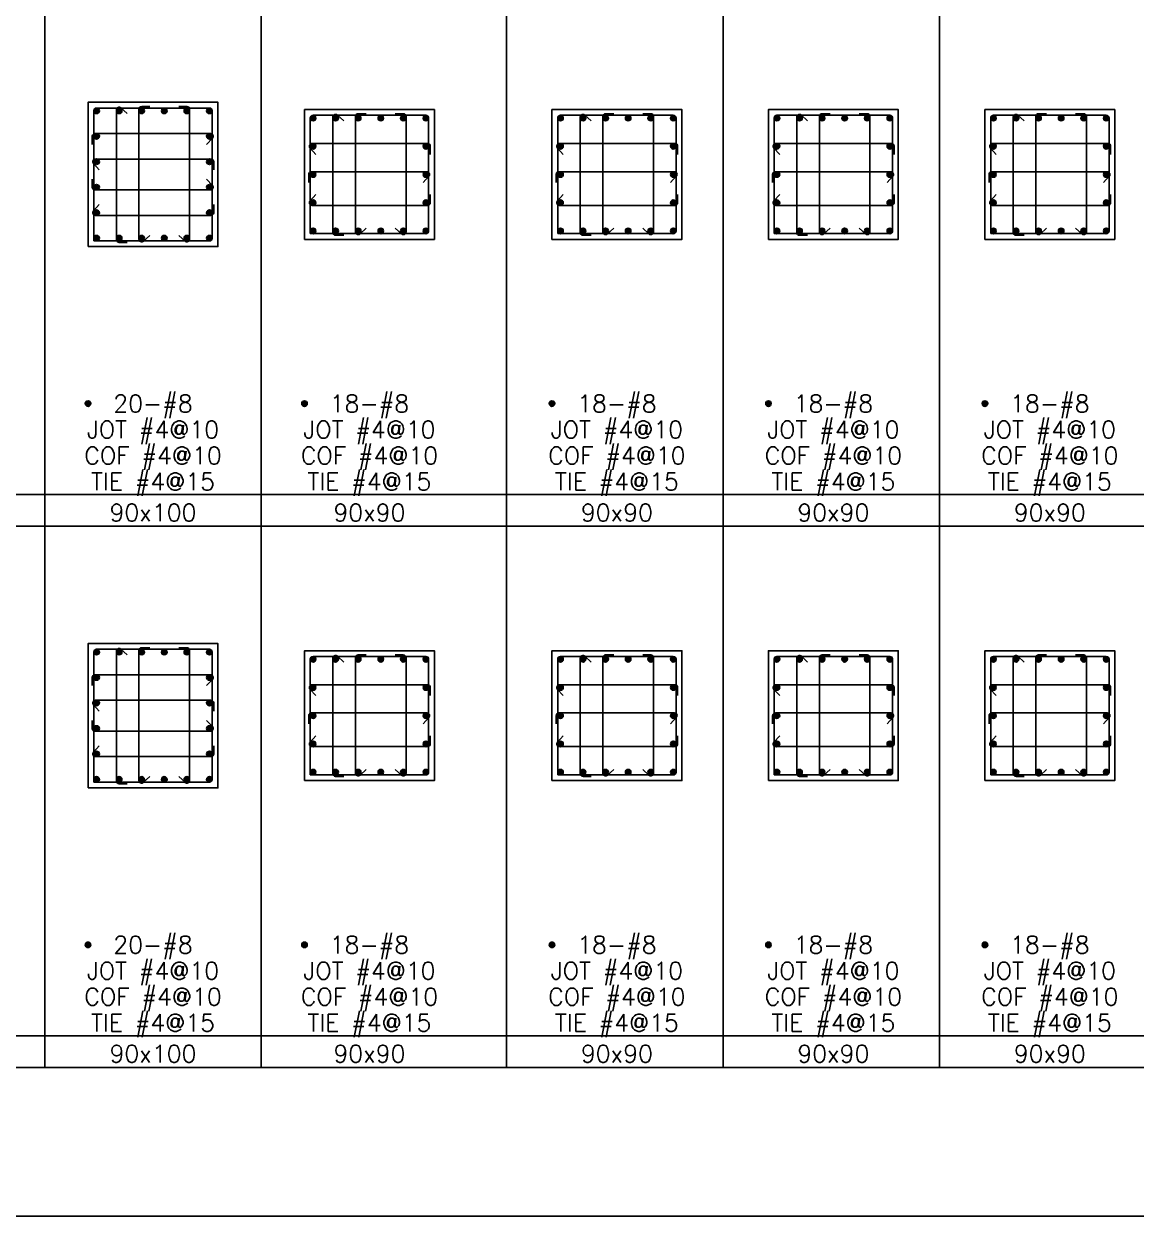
# Model space of a CAD drawing. Header units: millimetres. Extents: x 0 to 31920, y -6088 to 2522.
# Drawn here: x 13619 to 14389, y 0 to 826 of the extents above; entities that cross this region are included whole.
import ezdxf
from ezdxf.enums import TextEntityAlignment as Align

# ---------------------------------------------------------------- set-up
doc = ezdxf.new("R2010")
doc.units = ezdxf.units.MM
doc.header["$MEASUREMENT"] = 0
for name, color, linetype in [('DwFm', 7, 'Continuous'), ('S-RC', 130, 'Continuous'), ('S-REINF', 6, 'Continuous'), ('S-REINFD', 201, 'Continuous'), ('S-STUD', 1, 'Continuous'), ('S-TEXT', 2, 'Continuous')]:
    doc.layers.add(name, color=color, linetype=linetype)
doc.styles.add('CS4', font='romans.shx', dxfattribs={"width": 0.8, "bigfont": 'lsp.shx'})

# ---------------------------------------------------------------- blocks, each defined once
blk = doc.blocks.new('繪圖範圍')
blk.add_lwpolyline([(0, 51.1), (79.8, 51.1), (79.8, 0), (0, 0)], close=True)

msp = doc.modelspace()

# ---------------------------------------------------------------- hatches: boundary and pattern name
at = {"layer": 'S-REINFD'}
h = msp.add_hatch(color=256, dxfattribs=at)
edge = h.paths.add_edge_path()
edge.add_arc((13668.91, 765.85), 1.91, 0, 360)
h = msp.add_hatch(color=256, dxfattribs=at)
edge = h.paths.add_edge_path()
edge.add_arc((13684.54, 765.85), 1.91, 0, 360)
h = msp.add_hatch(color=256, dxfattribs=at)
edge = h.paths.add_edge_path()
edge.add_arc((13700.18, 765.85), 1.91, 0, 360)
h = msp.add_hatch(color=256, dxfattribs=at)
edge = h.paths.add_edge_path()
edge.add_arc((13715.82, 765.85), 1.91, 0, 360)
h = msp.add_hatch(color=256, dxfattribs=at)
edge = h.paths.add_edge_path()
edge.add_arc((13731.46, 765.85), 1.91, 0, 360)
h = msp.add_hatch(color=256, dxfattribs=at)
edge = h.paths.add_edge_path()
edge.add_arc((13747.09, 765.85), 1.91, 0, 360)
h = msp.add_hatch(color=256, dxfattribs=at)
edge = h.paths.add_edge_path()
edge.add_arc((13818.91, 760.85), 1.91, 0, 360)
h = msp.add_hatch(color=256, dxfattribs=at)
edge = h.paths.add_edge_path()
edge.add_arc((13834.54, 760.85), 1.91, 0, 360)
h = msp.add_hatch(color=256, dxfattribs=at)
edge = h.paths.add_edge_path()
edge.add_arc((13850.18, 760.85), 1.91, 0, 360)
h = msp.add_hatch(color=256, dxfattribs=at)
edge = h.paths.add_edge_path()
edge.add_arc((13865.82, 760.85), 1.91, 0, 360)
h = msp.add_hatch(color=256, dxfattribs=at)
edge = h.paths.add_edge_path()
edge.add_arc((13881.46, 760.85), 1.91, 0, 360)
h = msp.add_hatch(color=256, dxfattribs=at)
edge = h.paths.add_edge_path()
edge.add_arc((13897.09, 760.85), 1.91, 0, 360)
h = msp.add_hatch(color=256, dxfattribs=at)
edge = h.paths.add_edge_path()
edge.add_arc((13990.34, 760.85), 1.91, 0, 360)
h = msp.add_hatch(color=256, dxfattribs=at)
edge = h.paths.add_edge_path()
edge.add_arc((14005.98, 760.85), 1.91, 0, 360)
h = msp.add_hatch(color=256, dxfattribs=at)
edge = h.paths.add_edge_path()
edge.add_arc((14021.62, 760.85), 1.91, 0, 360)
h = msp.add_hatch(color=256, dxfattribs=at)
edge = h.paths.add_edge_path()
edge.add_arc((14037.26, 760.85), 1.91, 0, 360)
h = msp.add_hatch(color=256, dxfattribs=at)
edge = h.paths.add_edge_path()
edge.add_arc((14052.9, 760.85), 1.91, 0, 360)
h = msp.add_hatch(color=256, dxfattribs=at)
edge = h.paths.add_edge_path()
edge.add_arc((14068.53, 760.85), 1.91, 0, 360)
h = msp.add_hatch(color=256, dxfattribs=at)
edge = h.paths.add_edge_path()
edge.add_arc((14140.34, 760.85), 1.91, 0, 360)
h = msp.add_hatch(color=256, dxfattribs=at)
edge = h.paths.add_edge_path()
edge.add_arc((14155.98, 760.85), 1.91, 0, 360)
h = msp.add_hatch(color=256, dxfattribs=at)
edge = h.paths.add_edge_path()
edge.add_arc((14171.62, 760.85), 1.91, 0, 360)
h = msp.add_hatch(color=256, dxfattribs=at)
edge = h.paths.add_edge_path()
edge.add_arc((14187.26, 760.85), 1.91, 0, 360)
h = msp.add_hatch(color=256, dxfattribs=at)
edge = h.paths.add_edge_path()
edge.add_arc((14202.9, 760.85), 1.91, 0, 360)
h = msp.add_hatch(color=256, dxfattribs=at)
edge = h.paths.add_edge_path()
edge.add_arc((14218.53, 760.85), 1.91, 0, 360)
h = msp.add_hatch(color=256, dxfattribs=at)
edge = h.paths.add_edge_path()
edge.add_arc((14290.34, 760.85), 1.91, 0, 360)
h = msp.add_hatch(color=256, dxfattribs=at)
edge = h.paths.add_edge_path()
edge.add_arc((14305.98, 760.85), 1.91, 0, 360)
h = msp.add_hatch(color=256, dxfattribs=at)
edge = h.paths.add_edge_path()
edge.add_arc((14321.62, 760.85), 1.91, 0, 360)
h = msp.add_hatch(color=256, dxfattribs=at)
edge = h.paths.add_edge_path()
edge.add_arc((14337.26, 760.85), 1.91, 0, 360)
h = msp.add_hatch(color=256, dxfattribs=at)
edge = h.paths.add_edge_path()
edge.add_arc((14352.9, 760.85), 1.91, 0, 360)
h = msp.add_hatch(color=256, dxfattribs=at)
edge = h.paths.add_edge_path()
edge.add_arc((14368.53, 760.85), 1.91, 0, 360)
h = msp.add_hatch(color=256, dxfattribs=at)
edge = h.paths.add_edge_path()
edge.add_arc((13668.91, 748.21), 1.91, 0, 360)
h = msp.add_hatch(color=256, dxfattribs=at)
edge = h.paths.add_edge_path()
edge.add_arc((13747.09, 748.21), 1.91, 0, 360)
h = msp.add_hatch(color=256, dxfattribs=at)
edge = h.paths.add_edge_path()
edge.add_arc((13818.91, 741.3), 1.91, 0, 360)
h = msp.add_hatch(color=256, dxfattribs=at)
edge = h.paths.add_edge_path()
edge.add_arc((13897.09, 741.3), 1.91, 0, 360)
h = msp.add_hatch(color=256, dxfattribs=at)
edge = h.paths.add_edge_path()
edge.add_arc((13990.34, 741.3), 1.91, 0, 360)
h = msp.add_hatch(color=256, dxfattribs=at)
edge = h.paths.add_edge_path()
edge.add_arc((14068.53, 741.3), 1.91, 0, 360)
h = msp.add_hatch(color=256, dxfattribs=at)
edge = h.paths.add_edge_path()
edge.add_arc((14140.34, 741.3), 1.91, 0, 360)
h = msp.add_hatch(color=256, dxfattribs=at)
edge = h.paths.add_edge_path()
edge.add_arc((14218.53, 741.3), 1.91, 0, 360)
h = msp.add_hatch(color=256, dxfattribs=at)
edge = h.paths.add_edge_path()
edge.add_arc((14290.34, 741.3), 1.91, 0, 360)
h = msp.add_hatch(color=256, dxfattribs=at)
edge = h.paths.add_edge_path()
edge.add_arc((14368.53, 741.3), 1.91, 0, 360)
h = msp.add_hatch(color=256, dxfattribs=at)
edge = h.paths.add_edge_path()
edge.add_arc((13668.91, 730.57), 1.91, 0, 360)
h = msp.add_hatch(color=256, dxfattribs=at)
edge = h.paths.add_edge_path()
edge.add_arc((13747.09, 730.57), 1.91, 0, 360)
h = msp.add_hatch(color=256, dxfattribs=at)
edge = h.paths.add_edge_path()
edge.add_arc((13818.91, 721.75), 1.91, 0, 360)
h = msp.add_hatch(color=256, dxfattribs=at)
edge = h.paths.add_edge_path()
edge.add_arc((13897.09, 721.75), 1.91, 0, 360)
h = msp.add_hatch(color=256, dxfattribs=at)
edge = h.paths.add_edge_path()
edge.add_arc((13990.34, 721.75), 1.91, 0, 360)
h = msp.add_hatch(color=256, dxfattribs=at)
edge = h.paths.add_edge_path()
edge.add_arc((14068.53, 721.75), 1.91, 0, 360)
h = msp.add_hatch(color=256, dxfattribs=at)
edge = h.paths.add_edge_path()
edge.add_arc((14140.34, 721.75), 1.91, 0, 360)
h = msp.add_hatch(color=256, dxfattribs=at)
edge = h.paths.add_edge_path()
edge.add_arc((14218.53, 721.75), 1.91, 0, 360)
h = msp.add_hatch(color=256, dxfattribs=at)
edge = h.paths.add_edge_path()
edge.add_arc((14290.34, 721.75), 1.91, 0, 360)
h = msp.add_hatch(color=256, dxfattribs=at)
edge = h.paths.add_edge_path()
edge.add_arc((14368.53, 721.75), 1.91, 0, 360)
h = msp.add_hatch(color=256, dxfattribs=at)
edge = h.paths.add_edge_path()
edge.add_arc((13668.91, 712.93), 1.91, 0, 360)
h = msp.add_hatch(color=256, dxfattribs=at)
edge = h.paths.add_edge_path()
edge.add_arc((13747.09, 712.93), 1.91, 0, 360)
h = msp.add_hatch(color=256, dxfattribs=at)
edge = h.paths.add_edge_path()
edge.add_arc((13818.91, 702.2), 1.91, 0, 360)
h = msp.add_hatch(color=256, dxfattribs=at)
edge = h.paths.add_edge_path()
edge.add_arc((13897.09, 702.2), 1.91, 0, 360)
h = msp.add_hatch(color=256, dxfattribs=at)
edge = h.paths.add_edge_path()
edge.add_arc((13990.34, 702.2), 1.91, 0, 360)
h = msp.add_hatch(color=256, dxfattribs=at)
edge = h.paths.add_edge_path()
edge.add_arc((14068.53, 702.2), 1.91, 0, 360)
h = msp.add_hatch(color=256, dxfattribs=at)
edge = h.paths.add_edge_path()
edge.add_arc((14140.34, 702.2), 1.91, 0, 360)
h = msp.add_hatch(color=256, dxfattribs=at)
edge = h.paths.add_edge_path()
edge.add_arc((14218.53, 702.2), 1.91, 0, 360)
h = msp.add_hatch(color=256, dxfattribs=at)
edge = h.paths.add_edge_path()
edge.add_arc((14290.34, 702.2), 1.91, 0, 360)
h = msp.add_hatch(color=256, dxfattribs=at)
edge = h.paths.add_edge_path()
edge.add_arc((14368.53, 702.2), 1.91, 0, 360)
h = msp.add_hatch(color=256, dxfattribs=at)
edge = h.paths.add_edge_path()
edge.add_arc((13668.91, 695.29), 1.91, 0, 360)
h = msp.add_hatch(color=256, dxfattribs=at)
edge = h.paths.add_edge_path()
edge.add_arc((13747.09, 695.29), 1.91, 0, 360)
h = msp.add_hatch(color=256, dxfattribs=at)
edge = h.paths.add_edge_path()
edge.add_arc((13668.91, 677.65), 1.91, 0, 360)
h = msp.add_hatch(color=256, dxfattribs=at)
edge = h.paths.add_edge_path()
edge.add_arc((13684.54, 677.65), 1.91, 0, 360)
h = msp.add_hatch(color=256, dxfattribs=at)
edge = h.paths.add_edge_path()
edge.add_arc((13700.18, 677.65), 1.91, 0, 360)
h = msp.add_hatch(color=256, dxfattribs=at)
edge = h.paths.add_edge_path()
edge.add_arc((13715.82, 677.65), 1.91, 0, 360)
h = msp.add_hatch(color=256, dxfattribs=at)
edge = h.paths.add_edge_path()
edge.add_arc((13731.46, 677.65), 1.91, 0, 360)
h = msp.add_hatch(color=256, dxfattribs=at)
edge = h.paths.add_edge_path()
edge.add_arc((13747.09, 677.65), 1.91, 0, 360)
h = msp.add_hatch(color=256, dxfattribs=at)
edge = h.paths.add_edge_path()
edge.add_arc((13818.91, 682.65), 1.91, 0, 360)
h = msp.add_hatch(color=256, dxfattribs=at)
edge = h.paths.add_edge_path()
edge.add_arc((13834.54, 682.65), 1.91, 0, 360)
h = msp.add_hatch(color=256, dxfattribs=at)
edge = h.paths.add_edge_path()
edge.add_arc((13850.18, 682.65), 1.91, 0, 360)
h = msp.add_hatch(color=256, dxfattribs=at)
edge = h.paths.add_edge_path()
edge.add_arc((13865.82, 682.65), 1.91, 0, 360)
h = msp.add_hatch(color=256, dxfattribs=at)
edge = h.paths.add_edge_path()
edge.add_arc((13881.46, 682.65), 1.91, 0, 360)
h = msp.add_hatch(color=256, dxfattribs=at)
edge = h.paths.add_edge_path()
edge.add_arc((13897.09, 682.65), 1.91, 0, 360)
h = msp.add_hatch(color=256, dxfattribs=at)
edge = h.paths.add_edge_path()
edge.add_arc((13990.34, 682.65), 1.91, 0, 360)
h = msp.add_hatch(color=256, dxfattribs=at)
edge = h.paths.add_edge_path()
edge.add_arc((14005.98, 682.65), 1.91, 0, 360)
h = msp.add_hatch(color=256, dxfattribs=at)
edge = h.paths.add_edge_path()
edge.add_arc((14021.62, 682.65), 1.91, 0, 360)
h = msp.add_hatch(color=256, dxfattribs=at)
edge = h.paths.add_edge_path()
edge.add_arc((14037.26, 682.65), 1.91, 0, 360)
h = msp.add_hatch(color=256, dxfattribs=at)
edge = h.paths.add_edge_path()
edge.add_arc((14052.9, 682.65), 1.91, 0, 360)
h = msp.add_hatch(color=256, dxfattribs=at)
edge = h.paths.add_edge_path()
edge.add_arc((14068.53, 682.65), 1.91, 0, 360)
h = msp.add_hatch(color=256, dxfattribs=at)
edge = h.paths.add_edge_path()
edge.add_arc((14140.34, 682.65), 1.91, 0, 360)
h = msp.add_hatch(color=256, dxfattribs=at)
edge = h.paths.add_edge_path()
edge.add_arc((14155.98, 682.65), 1.91, 0, 360)
h = msp.add_hatch(color=256, dxfattribs=at)
edge = h.paths.add_edge_path()
edge.add_arc((14171.62, 682.65), 1.91, 0, 360)
h = msp.add_hatch(color=256, dxfattribs=at)
edge = h.paths.add_edge_path()
edge.add_arc((14187.26, 682.65), 1.91, 0, 360)
h = msp.add_hatch(color=256, dxfattribs=at)
edge = h.paths.add_edge_path()
edge.add_arc((14202.9, 682.65), 1.91, 0, 360)
h = msp.add_hatch(color=256, dxfattribs=at)
edge = h.paths.add_edge_path()
edge.add_arc((14218.53, 682.65), 1.91, 0, 360)
h = msp.add_hatch(color=256, dxfattribs=at)
edge = h.paths.add_edge_path()
edge.add_arc((14290.34, 682.65), 1.91, 0, 360)
h = msp.add_hatch(color=256, dxfattribs=at)
edge = h.paths.add_edge_path()
edge.add_arc((14305.98, 682.65), 1.91, 0, 360)
h = msp.add_hatch(color=256, dxfattribs=at)
edge = h.paths.add_edge_path()
edge.add_arc((14321.62, 682.65), 1.91, 0, 360)
h = msp.add_hatch(color=256, dxfattribs=at)
edge = h.paths.add_edge_path()
edge.add_arc((14337.26, 682.65), 1.91, 0, 360)
h = msp.add_hatch(color=256, dxfattribs=at)
edge = h.paths.add_edge_path()
edge.add_arc((14352.9, 682.65), 1.91, 0, 360)
h = msp.add_hatch(color=256, dxfattribs=at)
edge = h.paths.add_edge_path()
edge.add_arc((14368.53, 682.65), 1.91, 0, 360)
h = msp.add_hatch(color=256, dxfattribs=at)
edge = h.paths.add_edge_path()
edge.add_arc((13663, 563), 1.91, 0, 360)
h = msp.add_hatch(color=256, dxfattribs=at)
edge = h.paths.add_edge_path()
edge.add_arc((13813, 563), 1.91, 0, 360)
h = msp.add_hatch(color=256, dxfattribs=at)
edge = h.paths.add_edge_path()
edge.add_arc((13984.44, 563), 1.91, 0, 360)
h = msp.add_hatch(color=256, dxfattribs=at)
edge = h.paths.add_edge_path()
edge.add_arc((14134.44, 563), 1.91, 0, 360)
h = msp.add_hatch(color=256, dxfattribs=at)
edge = h.paths.add_edge_path()
edge.add_arc((14284.44, 563), 1.91, 0, 360)
h = msp.add_hatch(color=256, dxfattribs=at)
edge = h.paths.add_edge_path()
edge.add_arc((13668.91, 390.85), 1.91, 0, 360)
h = msp.add_hatch(color=256, dxfattribs=at)
edge = h.paths.add_edge_path()
edge.add_arc((13684.54, 390.85), 1.91, 0, 360)
h = msp.add_hatch(color=256, dxfattribs=at)
edge = h.paths.add_edge_path()
edge.add_arc((13700.18, 390.85), 1.91, 0, 360)
h = msp.add_hatch(color=256, dxfattribs=at)
edge = h.paths.add_edge_path()
edge.add_arc((13715.82, 390.85), 1.91, 0, 360)
h = msp.add_hatch(color=256, dxfattribs=at)
edge = h.paths.add_edge_path()
edge.add_arc((13731.46, 390.85), 1.91, 0, 360)
h = msp.add_hatch(color=256, dxfattribs=at)
edge = h.paths.add_edge_path()
edge.add_arc((13747.09, 390.85), 1.91, 0, 360)
h = msp.add_hatch(color=256, dxfattribs=at)
edge = h.paths.add_edge_path()
edge.add_arc((13818.91, 385.85), 1.91, 0, 360)
h = msp.add_hatch(color=256, dxfattribs=at)
edge = h.paths.add_edge_path()
edge.add_arc((13834.54, 385.85), 1.91, 0, 360)
h = msp.add_hatch(color=256, dxfattribs=at)
edge = h.paths.add_edge_path()
edge.add_arc((13850.18, 385.85), 1.91, 0, 360)
h = msp.add_hatch(color=256, dxfattribs=at)
edge = h.paths.add_edge_path()
edge.add_arc((13865.82, 385.85), 1.91, 0, 360)
h = msp.add_hatch(color=256, dxfattribs=at)
edge = h.paths.add_edge_path()
edge.add_arc((13881.46, 385.85), 1.91, 0, 360)
h = msp.add_hatch(color=256, dxfattribs=at)
edge = h.paths.add_edge_path()
edge.add_arc((13897.09, 385.85), 1.91, 0, 360)
h = msp.add_hatch(color=256, dxfattribs=at)
edge = h.paths.add_edge_path()
edge.add_arc((13990.34, 385.85), 1.91, 0, 360)
h = msp.add_hatch(color=256, dxfattribs=at)
edge = h.paths.add_edge_path()
edge.add_arc((14005.98, 385.85), 1.91, 0, 360)
h = msp.add_hatch(color=256, dxfattribs=at)
edge = h.paths.add_edge_path()
edge.add_arc((14021.62, 385.85), 1.91, 0, 360)
h = msp.add_hatch(color=256, dxfattribs=at)
edge = h.paths.add_edge_path()
edge.add_arc((14037.26, 385.85), 1.91, 0, 360)
h = msp.add_hatch(color=256, dxfattribs=at)
edge = h.paths.add_edge_path()
edge.add_arc((14052.9, 385.85), 1.91, 0, 360)
h = msp.add_hatch(color=256, dxfattribs=at)
edge = h.paths.add_edge_path()
edge.add_arc((14068.53, 385.85), 1.91, 0, 360)
h = msp.add_hatch(color=256, dxfattribs=at)
edge = h.paths.add_edge_path()
edge.add_arc((14140.34, 385.85), 1.91, 0, 360)
h = msp.add_hatch(color=256, dxfattribs=at)
edge = h.paths.add_edge_path()
edge.add_arc((14155.98, 385.85), 1.91, 0, 360)
h = msp.add_hatch(color=256, dxfattribs=at)
edge = h.paths.add_edge_path()
edge.add_arc((14171.62, 385.85), 1.91, 0, 360)
h = msp.add_hatch(color=256, dxfattribs=at)
edge = h.paths.add_edge_path()
edge.add_arc((14187.26, 385.85), 1.91, 0, 360)
h = msp.add_hatch(color=256, dxfattribs=at)
edge = h.paths.add_edge_path()
edge.add_arc((14202.9, 385.85), 1.91, 0, 360)
h = msp.add_hatch(color=256, dxfattribs=at)
edge = h.paths.add_edge_path()
edge.add_arc((14218.53, 385.85), 1.91, 0, 360)
h = msp.add_hatch(color=256, dxfattribs=at)
edge = h.paths.add_edge_path()
edge.add_arc((14290.34, 385.85), 1.91, 0, 360)
h = msp.add_hatch(color=256, dxfattribs=at)
edge = h.paths.add_edge_path()
edge.add_arc((14305.98, 385.85), 1.91, 0, 360)
h = msp.add_hatch(color=256, dxfattribs=at)
edge = h.paths.add_edge_path()
edge.add_arc((14321.62, 385.85), 1.91, 0, 360)
h = msp.add_hatch(color=256, dxfattribs=at)
edge = h.paths.add_edge_path()
edge.add_arc((14337.26, 385.85), 1.91, 0, 360)
h = msp.add_hatch(color=256, dxfattribs=at)
edge = h.paths.add_edge_path()
edge.add_arc((14352.9, 385.85), 1.91, 0, 360)
h = msp.add_hatch(color=256, dxfattribs=at)
edge = h.paths.add_edge_path()
edge.add_arc((14368.53, 385.85), 1.91, 0, 360)
h = msp.add_hatch(color=256, dxfattribs=at)
edge = h.paths.add_edge_path()
edge.add_arc((13668.91, 373.21), 1.91, 0, 360)
h = msp.add_hatch(color=256, dxfattribs=at)
edge = h.paths.add_edge_path()
edge.add_arc((13747.09, 373.21), 1.91, 0, 360)
h = msp.add_hatch(color=256, dxfattribs=at)
edge = h.paths.add_edge_path()
edge.add_arc((13818.91, 366.3), 1.91, 0, 360)
h = msp.add_hatch(color=256, dxfattribs=at)
edge = h.paths.add_edge_path()
edge.add_arc((13897.09, 366.3), 1.91, 0, 360)
h = msp.add_hatch(color=256, dxfattribs=at)
edge = h.paths.add_edge_path()
edge.add_arc((13990.34, 366.3), 1.91, 0, 360)
h = msp.add_hatch(color=256, dxfattribs=at)
edge = h.paths.add_edge_path()
edge.add_arc((14068.53, 366.3), 1.91, 0, 360)
h = msp.add_hatch(color=256, dxfattribs=at)
edge = h.paths.add_edge_path()
edge.add_arc((14140.34, 366.3), 1.91, 0, 360)
h = msp.add_hatch(color=256, dxfattribs=at)
edge = h.paths.add_edge_path()
edge.add_arc((14218.53, 366.3), 1.91, 0, 360)
h = msp.add_hatch(color=256, dxfattribs=at)
edge = h.paths.add_edge_path()
edge.add_arc((14290.34, 366.3), 1.91, 0, 360)
h = msp.add_hatch(color=256, dxfattribs=at)
edge = h.paths.add_edge_path()
edge.add_arc((14368.53, 366.3), 1.91, 0, 360)
h = msp.add_hatch(color=256, dxfattribs=at)
edge = h.paths.add_edge_path()
edge.add_arc((13668.91, 355.57), 1.91, 0, 360)
h = msp.add_hatch(color=256, dxfattribs=at)
edge = h.paths.add_edge_path()
edge.add_arc((13747.09, 355.57), 1.91, 0, 360)
h = msp.add_hatch(color=256, dxfattribs=at)
edge = h.paths.add_edge_path()
edge.add_arc((13818.91, 346.75), 1.91, 0, 360)
h = msp.add_hatch(color=256, dxfattribs=at)
edge = h.paths.add_edge_path()
edge.add_arc((13897.09, 346.75), 1.91, 0, 360)
h = msp.add_hatch(color=256, dxfattribs=at)
edge = h.paths.add_edge_path()
edge.add_arc((13990.34, 346.75), 1.91, 0, 360)
h = msp.add_hatch(color=256, dxfattribs=at)
edge = h.paths.add_edge_path()
edge.add_arc((14068.53, 346.75), 1.91, 0, 360)
h = msp.add_hatch(color=256, dxfattribs=at)
edge = h.paths.add_edge_path()
edge.add_arc((14140.34, 346.75), 1.91, 0, 360)
h = msp.add_hatch(color=256, dxfattribs=at)
edge = h.paths.add_edge_path()
edge.add_arc((14218.53, 346.75), 1.91, 0, 360)
h = msp.add_hatch(color=256, dxfattribs=at)
edge = h.paths.add_edge_path()
edge.add_arc((14290.34, 346.75), 1.91, 0, 360)
h = msp.add_hatch(color=256, dxfattribs=at)
edge = h.paths.add_edge_path()
edge.add_arc((14368.53, 346.75), 1.91, 0, 360)
h = msp.add_hatch(color=256, dxfattribs=at)
edge = h.paths.add_edge_path()
edge.add_arc((13668.91, 337.93), 1.91, 0, 360)
h = msp.add_hatch(color=256, dxfattribs=at)
edge = h.paths.add_edge_path()
edge.add_arc((13747.09, 337.93), 1.91, 0, 360)
h = msp.add_hatch(color=256, dxfattribs=at)
edge = h.paths.add_edge_path()
edge.add_arc((13668.91, 320.29), 1.91, 0, 360)
h = msp.add_hatch(color=256, dxfattribs=at)
edge = h.paths.add_edge_path()
edge.add_arc((13747.09, 320.29), 1.91, 0, 360)
h = msp.add_hatch(color=256, dxfattribs=at)
edge = h.paths.add_edge_path()
edge.add_arc((13818.91, 327.2), 1.91, 0, 360)
h = msp.add_hatch(color=256, dxfattribs=at)
edge = h.paths.add_edge_path()
edge.add_arc((13897.09, 327.2), 1.91, 0, 360)
h = msp.add_hatch(color=256, dxfattribs=at)
edge = h.paths.add_edge_path()
edge.add_arc((13990.34, 327.2), 1.91, 0, 360)
h = msp.add_hatch(color=256, dxfattribs=at)
edge = h.paths.add_edge_path()
edge.add_arc((14068.53, 327.2), 1.91, 0, 360)
h = msp.add_hatch(color=256, dxfattribs=at)
edge = h.paths.add_edge_path()
edge.add_arc((14140.34, 327.2), 1.91, 0, 360)
h = msp.add_hatch(color=256, dxfattribs=at)
edge = h.paths.add_edge_path()
edge.add_arc((14218.53, 327.2), 1.91, 0, 360)
h = msp.add_hatch(color=256, dxfattribs=at)
edge = h.paths.add_edge_path()
edge.add_arc((14290.34, 327.2), 1.91, 0, 360)
h = msp.add_hatch(color=256, dxfattribs=at)
edge = h.paths.add_edge_path()
edge.add_arc((14368.53, 327.2), 1.91, 0, 360)
h = msp.add_hatch(color=256, dxfattribs=at)
edge = h.paths.add_edge_path()
edge.add_arc((13818.91, 307.65), 1.91, 0, 360)
h = msp.add_hatch(color=256, dxfattribs=at)
edge = h.paths.add_edge_path()
edge.add_arc((13834.54, 307.65), 1.91, 0, 360)
h = msp.add_hatch(color=256, dxfattribs=at)
edge = h.paths.add_edge_path()
edge.add_arc((13850.18, 307.65), 1.91, 0, 360)
h = msp.add_hatch(color=256, dxfattribs=at)
edge = h.paths.add_edge_path()
edge.add_arc((13865.82, 307.65), 1.91, 0, 360)
h = msp.add_hatch(color=256, dxfattribs=at)
edge = h.paths.add_edge_path()
edge.add_arc((13881.46, 307.65), 1.91, 0, 360)
h = msp.add_hatch(color=256, dxfattribs=at)
edge = h.paths.add_edge_path()
edge.add_arc((13897.09, 307.65), 1.91, 0, 360)
h = msp.add_hatch(color=256, dxfattribs=at)
edge = h.paths.add_edge_path()
edge.add_arc((13990.34, 307.65), 1.91, 0, 360)
h = msp.add_hatch(color=256, dxfattribs=at)
edge = h.paths.add_edge_path()
edge.add_arc((14005.98, 307.65), 1.91, 0, 360)
h = msp.add_hatch(color=256, dxfattribs=at)
edge = h.paths.add_edge_path()
edge.add_arc((14021.62, 307.65), 1.91, 0, 360)
h = msp.add_hatch(color=256, dxfattribs=at)
edge = h.paths.add_edge_path()
edge.add_arc((14037.26, 307.65), 1.91, 0, 360)
h = msp.add_hatch(color=256, dxfattribs=at)
edge = h.paths.add_edge_path()
edge.add_arc((14052.9, 307.65), 1.91, 0, 360)
h = msp.add_hatch(color=256, dxfattribs=at)
edge = h.paths.add_edge_path()
edge.add_arc((14068.53, 307.65), 1.91, 0, 360)
h = msp.add_hatch(color=256, dxfattribs=at)
edge = h.paths.add_edge_path()
edge.add_arc((14140.34, 307.65), 1.91, 0, 360)
h = msp.add_hatch(color=256, dxfattribs=at)
edge = h.paths.add_edge_path()
edge.add_arc((14155.98, 307.65), 1.91, 0, 360)
h = msp.add_hatch(color=256, dxfattribs=at)
edge = h.paths.add_edge_path()
edge.add_arc((14171.62, 307.65), 1.91, 0, 360)
h = msp.add_hatch(color=256, dxfattribs=at)
edge = h.paths.add_edge_path()
edge.add_arc((14187.26, 307.65), 1.91, 0, 360)
h = msp.add_hatch(color=256, dxfattribs=at)
edge = h.paths.add_edge_path()
edge.add_arc((14202.9, 307.65), 1.91, 0, 360)
h = msp.add_hatch(color=256, dxfattribs=at)
edge = h.paths.add_edge_path()
edge.add_arc((14218.53, 307.65), 1.91, 0, 360)
h = msp.add_hatch(color=256, dxfattribs=at)
edge = h.paths.add_edge_path()
edge.add_arc((14290.34, 307.65), 1.91, 0, 360)
h = msp.add_hatch(color=256, dxfattribs=at)
edge = h.paths.add_edge_path()
edge.add_arc((14305.98, 307.65), 1.91, 0, 360)
h = msp.add_hatch(color=256, dxfattribs=at)
edge = h.paths.add_edge_path()
edge.add_arc((14321.62, 307.65), 1.91, 0, 360)
h = msp.add_hatch(color=256, dxfattribs=at)
edge = h.paths.add_edge_path()
edge.add_arc((14337.26, 307.65), 1.91, 0, 360)
h = msp.add_hatch(color=256, dxfattribs=at)
edge = h.paths.add_edge_path()
edge.add_arc((14352.9, 307.65), 1.91, 0, 360)
h = msp.add_hatch(color=256, dxfattribs=at)
edge = h.paths.add_edge_path()
edge.add_arc((14368.53, 307.65), 1.91, 0, 360)
h = msp.add_hatch(color=256, dxfattribs=at)
edge = h.paths.add_edge_path()
edge.add_arc((13668.91, 302.65), 1.91, 0, 360)
h = msp.add_hatch(color=256, dxfattribs=at)
edge = h.paths.add_edge_path()
edge.add_arc((13684.54, 302.65), 1.91, 0, 360)
h = msp.add_hatch(color=256, dxfattribs=at)
edge = h.paths.add_edge_path()
edge.add_arc((13700.18, 302.65), 1.91, 0, 360)
h = msp.add_hatch(color=256, dxfattribs=at)
edge = h.paths.add_edge_path()
edge.add_arc((13715.82, 302.65), 1.91, 0, 360)
h = msp.add_hatch(color=256, dxfattribs=at)
edge = h.paths.add_edge_path()
edge.add_arc((13731.46, 302.65), 1.91, 0, 360)
h = msp.add_hatch(color=256, dxfattribs=at)
edge = h.paths.add_edge_path()
edge.add_arc((13747.09, 302.65), 1.91, 0, 360)
h = msp.add_hatch(color=256, dxfattribs=at)
edge = h.paths.add_edge_path()
edge.add_arc((13663, 188), 1.91, 0, 360)
h = msp.add_hatch(color=256, dxfattribs=at)
edge = h.paths.add_edge_path()
edge.add_arc((13813, 188), 1.91, 0, 360)
h = msp.add_hatch(color=256, dxfattribs=at)
edge = h.paths.add_edge_path()
edge.add_arc((13984.44, 188), 1.91, 0, 360)
h = msp.add_hatch(color=256, dxfattribs=at)
edge = h.paths.add_edge_path()
edge.add_arc((14134.44, 188), 1.91, 0, 360)
h = msp.add_hatch(color=256, dxfattribs=at)
edge = h.paths.add_edge_path()
edge.add_arc((14284.44, 188), 1.91, 0, 360)

# ---------------------------------------------------------------- linework, layer by layer
at = {"layer": 'S-RC'}
for points in [[(13663, 671.75), (13753, 671.75), (13753, 771.75), (13663, 771.75), (13663, 671.75)], [(13813, 676.75), (13903, 676.75), (13903, 766.75), (13813, 766.75), (13813, 676.75)], [(13984.44, 676.75), (14074.44, 676.75), (14074.44, 766.75), (13984.44, 766.75), (13984.44, 676.75)], [(14134.44, 676.75), (14224.44, 676.75), (14224.44, 766.75), (14134.44, 766.75), (14134.44, 676.75)], [(14284.44, 676.75), (14374.44, 676.75), (14374.44, 766.75), (14284.44, 766.75), (14284.44, 676.75)], [(13663, 296.75), (13753, 296.75), (13753, 396.75), (13663, 396.75), (13663, 296.75)], [(13813, 301.75), (13903, 301.75), (13903, 391.75), (13813, 391.75), (13813, 301.75)], [(13984.44, 301.75), (14074.44, 301.75), (14074.44, 391.75), (13984.44, 391.75), (13984.44, 301.75)], [(14134.44, 301.75), (14224.44, 301.75), (14224.44, 391.75), (14134.44, 391.75), (14134.44, 301.75)], [(14284.44, 301.75), (14374.44, 301.75), (14374.44, 391.75), (14284.44, 391.75), (14284.44, 301.75)]]:
    msp.add_lwpolyline(points, dxfattribs=at)
at = {"layer": 'S-REINF', "color": 2}
for points in [[(13690.14, 674.65), (13684.54, 674.65, -0.414214), (13682.64, 676.56), (13682.64, 766.51, -0.653352), (13685.82, 767.91), (13690.14, 763.94)], [(13705.78, 679.56), (13701.46, 675.59, -0.653352), (13698.28, 676.99), (13698.28, 766.94, -0.414214), (13700.18, 768.85), (13705.78, 768.85)], [(13725.86, 679.56), (13730.18, 675.59, 0.653352), (13733.36, 676.99), (13733.36, 766.94, 0.414214), (13731.46, 768.85), (13725.86, 768.85)], [(13667, 675.75), (13747.1, 675.75, 0.414214), (13749, 677.65), (13749, 765.85, 0.414214), (13747.1, 767.75), (13668.9, 767.75, 0.414214), (13667, 765.85), (13667, 675.75)], [(13817, 680.75), (13897.1, 680.75, 0.414214), (13899, 682.65), (13899, 760.85, 0.414214), (13897.1, 762.75), (13818.9, 762.75, 0.414214), (13817, 760.85), (13817, 680.75)], [(13840.14, 679.65), (13834.54, 679.65, -0.414214), (13832.64, 681.56), (13832.64, 761.51, -0.653352), (13835.82, 762.91), (13840.14, 758.94)], [(13855.78, 684.56), (13851.46, 680.59, -0.653352), (13848.28, 681.99), (13848.28, 761.94, -0.414214), (13850.18, 763.85), (13855.78, 763.85)], [(13875.86, 684.56), (13880.18, 680.59, 0.653352), (13883.36, 681.99), (13883.36, 761.94, 0.414214), (13881.46, 763.85), (13875.86, 763.85)], [(13988.44, 680.75), (14068.54, 680.75, 0.414214), (14070.44, 682.65), (14070.44, 760.85, 0.414214), (14068.54, 762.75), (13990.34, 762.75, 0.414214), (13988.44, 760.85), (13988.44, 680.75)], [(14011.58, 679.65), (14005.98, 679.65, -0.414214), (14004.08, 681.56), (14004.08, 761.51, -0.653352), (14007.26, 762.91), (14011.58, 758.94)], [(14027.22, 684.56), (14022.9, 680.59, -0.653352), (14019.72, 681.99), (14019.72, 761.94, -0.414214), (14021.62, 763.85), (14027.22, 763.85)], [(14047.3, 684.56), (14051.61, 680.59, 0.653352), (14054.8, 681.99), (14054.8, 761.94, 0.414214), (14052.9, 763.85), (14047.3, 763.85)], [(14138.44, 680.75), (14218.54, 680.75, 0.414214), (14220.44, 682.65), (14220.44, 760.85, 0.414214), (14218.54, 762.75), (14140.34, 762.75, 0.414214), (14138.44, 760.85), (14138.44, 680.75)], [(14161.58, 679.65), (14155.98, 679.65, -0.414214), (14154.08, 681.56), (14154.08, 761.51, -0.653352), (14157.26, 762.91), (14161.58, 758.94)], [(14177.22, 684.56), (14172.9, 680.59, -0.653352), (14169.72, 681.99), (14169.72, 761.94, -0.414214), (14171.62, 763.85), (14177.22, 763.85)], [(14197.3, 684.56), (14201.61, 680.59, 0.653352), (14204.8, 681.99), (14204.8, 761.94, 0.414214), (14202.9, 763.85), (14197.3, 763.85)], [(14288.44, 680.75), (14368.54, 680.75, 0.414214), (14370.44, 682.65), (14370.44, 760.85, 0.414214), (14368.54, 762.75), (14290.34, 762.75, 0.414214), (14288.44, 760.85), (14288.44, 680.75)], [(14311.58, 679.65), (14305.98, 679.65, -0.414214), (14304.08, 681.56), (14304.08, 761.51, -0.653352), (14307.26, 762.91), (14311.58, 758.94)], [(14327.22, 684.56), (14322.9, 680.59, -0.653352), (14319.72, 681.99), (14319.72, 761.94, -0.414214), (14321.62, 763.85), (14327.22, 763.85)], [(14347.3, 684.56), (14351.61, 680.59, 0.653352), (14354.8, 681.99), (14354.8, 761.94, 0.414214), (14352.9, 763.85), (14347.3, 763.85)], [(13665.91, 742.61), (13665.91, 748.21, -0.414214), (13667.81, 750.11), (13747.76, 750.11, -0.653352), (13749.16, 746.93), (13745.19, 742.61)], [(13820.81, 735.7), (13816.84, 740.02, -0.653352), (13818.24, 743.2), (13898.19, 743.2, -0.414214), (13900.09, 741.3), (13900.09, 735.7)], [(13992.25, 735.7), (13988.28, 740.02, -0.653352), (13989.68, 743.2), (14069.63, 743.2, -0.414214), (14071.53, 741.3), (14071.53, 735.7)], [(14142.25, 735.7), (14138.28, 740.02, -0.653352), (14139.68, 743.2), (14219.63, 743.2, -0.414214), (14221.53, 741.3), (14221.53, 735.7)], [(14292.25, 735.7), (14288.28, 740.02, -0.653352), (14289.68, 743.2), (14369.63, 743.2, -0.414214), (14371.53, 741.3), (14371.53, 735.7)], [(13670.81, 724.97), (13666.84, 729.29, -0.653352), (13668.24, 732.47), (13748.19, 732.47, -0.414214), (13750.09, 730.57), (13750.09, 724.97)], [(13815.91, 716.15), (13815.91, 721.75, -0.414214), (13817.81, 723.65), (13897.76, 723.65, -0.653352), (13899.16, 720.47), (13895.19, 716.15)], [(13987.34, 716.15), (13987.34, 721.75, -0.414214), (13989.24, 723.65), (14069.2, 723.65, -0.653352), (14070.6, 720.47), (14066.63, 716.15)], [(14137.34, 716.15), (14137.34, 721.75, -0.414214), (14139.24, 723.65), (14219.2, 723.65, -0.653352), (14220.6, 720.47), (14216.63, 716.15)], [(14287.34, 716.15), (14287.34, 721.75, -0.414214), (14289.24, 723.65), (14369.2, 723.65, -0.653352), (14370.6, 720.47), (14366.63, 716.15)], [(13665.91, 718.53), (13665.91, 712.93, 0.414214), (13667.81, 711.03), (13747.76, 711.03, 0.653352), (13749.16, 714.21), (13745.19, 718.53)], [(13820.81, 707.8), (13816.84, 703.48, 0.653352), (13818.24, 700.3), (13898.19, 700.3, 0.414214), (13900.09, 702.2), (13900.09, 707.8)], [(13992.25, 707.8), (13988.28, 703.48, 0.653352), (13989.68, 700.3), (14069.63, 700.3, 0.414214), (14071.53, 702.2), (14071.53, 707.8)], [(14142.25, 707.8), (14138.28, 703.48, 0.653352), (14139.68, 700.3), (14219.63, 700.3, 0.414214), (14221.53, 702.2), (14221.53, 707.8)], [(14292.25, 707.8), (14288.28, 703.48, 0.653352), (14289.68, 700.3), (14369.63, 700.3, 0.414214), (14371.53, 702.2), (14371.53, 707.8)], [(13670.81, 700.89), (13666.84, 696.57, 0.653352), (13668.24, 693.39), (13748.19, 693.39, 0.414214), (13750.09, 695.29), (13750.09, 700.89)], [(13667, 300.75), (13747.1, 300.75, 0.414214), (13749, 302.65), (13749, 390.85, 0.414214), (13747.1, 392.75), (13668.9, 392.75, 0.414214), (13667, 390.85), (13667, 300.75)], [(13690.14, 299.65), (13684.54, 299.65, -0.414214), (13682.64, 301.56), (13682.64, 391.51, -0.653352), (13685.82, 392.91), (13690.14, 388.94)], [(13705.78, 304.56), (13701.46, 300.59, -0.653352), (13698.28, 301.99), (13698.28, 391.94, -0.414214), (13700.18, 393.85), (13705.78, 393.85)], [(13725.86, 304.56), (13730.18, 300.59, 0.653352), (13733.36, 301.99), (13733.36, 391.94, 0.414214), (13731.46, 393.85), (13725.86, 393.85)], [(13840.14, 304.65), (13834.54, 304.65, -0.414214), (13832.64, 306.56), (13832.64, 386.51, -0.653352), (13835.82, 387.91), (13840.14, 383.94)], [(13855.78, 309.56), (13851.46, 305.59, -0.653352), (13848.28, 306.99), (13848.28, 386.94, -0.414214), (13850.18, 388.85), (13855.78, 388.85)], [(13875.86, 309.56), (13880.18, 305.59, 0.653352), (13883.36, 306.99), (13883.36, 386.94, 0.414214), (13881.46, 388.85), (13875.86, 388.85)], [(14011.58, 304.65), (14005.98, 304.65, -0.414214), (14004.08, 306.56), (14004.08, 386.51, -0.653352), (14007.26, 387.91), (14011.58, 383.94)], [(14027.22, 309.56), (14022.9, 305.59, -0.653352), (14019.72, 306.99), (14019.72, 386.94, -0.414214), (14021.62, 388.85), (14027.22, 388.85)], [(14047.3, 309.56), (14051.61, 305.59, 0.653352), (14054.8, 306.99), (14054.8, 386.94, 0.414214), (14052.9, 388.85), (14047.3, 388.85)], [(14161.58, 304.65), (14155.98, 304.65, -0.414214), (14154.08, 306.56), (14154.08, 386.51, -0.653352), (14157.26, 387.91), (14161.58, 383.94)], [(14177.22, 309.56), (14172.9, 305.59, -0.653352), (14169.72, 306.99), (14169.72, 386.94, -0.414214), (14171.62, 388.85), (14177.22, 388.85)], [(14197.3, 309.56), (14201.61, 305.59, 0.653352), (14204.8, 306.99), (14204.8, 386.94, 0.414214), (14202.9, 388.85), (14197.3, 388.85)], [(14311.58, 304.65), (14305.98, 304.65, -0.414214), (14304.08, 306.56), (14304.08, 386.51, -0.653352), (14307.26, 387.91), (14311.58, 383.94)], [(14327.22, 309.56), (14322.9, 305.59, -0.653352), (14319.72, 306.99), (14319.72, 386.94, -0.414214), (14321.62, 388.85), (14327.22, 388.85)], [(14347.3, 309.56), (14351.61, 305.59, 0.653352), (14354.8, 306.99), (14354.8, 386.94, 0.414214), (14352.9, 388.85), (14347.3, 388.85)], [(13817, 305.75), (13897.1, 305.75, 0.414214), (13899, 307.65), (13899, 385.85, 0.414214), (13897.1, 387.75), (13818.9, 387.75, 0.414214), (13817, 385.85), (13817, 305.75)], [(13988.44, 305.75), (14068.54, 305.75, 0.414214), (14070.44, 307.65), (14070.44, 385.85, 0.414214), (14068.54, 387.75), (13990.34, 387.75, 0.414214), (13988.44, 385.85), (13988.44, 305.75)], [(14138.44, 305.75), (14218.54, 305.75, 0.414214), (14220.44, 307.65), (14220.44, 385.85, 0.414214), (14218.54, 387.75), (14140.34, 387.75, 0.414214), (14138.44, 385.85), (14138.44, 305.75)], [(14288.44, 305.75), (14368.54, 305.75, 0.414214), (14370.44, 307.65), (14370.44, 385.85, 0.414214), (14368.54, 387.75), (14290.34, 387.75, 0.414214), (14288.44, 385.85), (14288.44, 305.75)], [(13665.91, 367.61), (13665.91, 373.21, -0.414214), (13667.81, 375.11), (13747.76, 375.11, -0.653352), (13749.16, 371.93), (13745.19, 367.61)], [(13820.81, 360.7), (13816.84, 365.02, -0.653352), (13818.24, 368.2), (13898.19, 368.2, -0.414214), (13900.09, 366.3), (13900.09, 360.7)], [(13992.25, 360.7), (13988.28, 365.02, -0.653352), (13989.68, 368.2), (14069.63, 368.2, -0.414214), (14071.53, 366.3), (14071.53, 360.7)], [(14142.25, 360.7), (14138.28, 365.02, -0.653352), (14139.68, 368.2), (14219.63, 368.2, -0.414214), (14221.53, 366.3), (14221.53, 360.7)], [(14292.25, 360.7), (14288.28, 365.02, -0.653352), (14289.68, 368.2), (14369.63, 368.2, -0.414214), (14371.53, 366.3), (14371.53, 360.7)], [(13670.81, 349.97), (13666.84, 354.29, -0.653352), (13668.24, 357.47), (13748.19, 357.47, -0.414214), (13750.09, 355.57), (13750.09, 349.97)], [(13815.91, 341.15), (13815.91, 346.75, -0.414214), (13817.81, 348.65), (13897.76, 348.65, -0.653352), (13899.16, 345.47), (13895.19, 341.15)], [(13987.34, 341.15), (13987.34, 346.75, -0.414214), (13989.24, 348.65), (14069.2, 348.65, -0.653352), (14070.6, 345.47), (14066.63, 341.15)], [(14137.34, 341.15), (14137.34, 346.75, -0.414214), (14139.24, 348.65), (14219.2, 348.65, -0.653352), (14220.6, 345.47), (14216.63, 341.15)], [(14287.34, 341.15), (14287.34, 346.75, -0.414214), (14289.24, 348.65), (14369.2, 348.65, -0.653352), (14370.6, 345.47), (14366.63, 341.15)], [(13665.91, 343.53), (13665.91, 337.93, 0.414214), (13667.81, 336.03), (13747.76, 336.03, 0.653352), (13749.16, 339.21), (13745.19, 343.53)], [(13820.81, 332.8), (13816.84, 328.48, 0.653352), (13818.24, 325.3), (13898.19, 325.3, 0.414214), (13900.09, 327.2), (13900.09, 332.8)], [(13992.25, 332.8), (13988.28, 328.48, 0.653352), (13989.68, 325.3), (14069.63, 325.3, 0.414214), (14071.53, 327.2), (14071.53, 332.8)], [(14142.25, 332.8), (14138.28, 328.48, 0.653352), (14139.68, 325.3), (14219.63, 325.3, 0.414214), (14221.53, 327.2), (14221.53, 332.8)], [(14292.25, 332.8), (14288.28, 328.48, 0.653352), (14289.68, 325.3), (14369.63, 325.3, 0.414214), (14371.53, 327.2), (14371.53, 332.8)], [(13670.81, 325.89), (13666.84, 321.57, 0.653352), (13668.24, 318.39), (13748.19, 318.39, 0.414214), (13750.09, 320.29), (13750.09, 325.89)]]:
    msp.add_lwpolyline(points, format="xyb", dxfattribs=at)
at = {"layer": 'S-REINFD'}
for centre in [(13668.91, 765.85), (13684.54, 765.85), (13700.18, 765.85), (13715.82, 765.85), (13731.46, 765.85), (13747.09, 765.85), (13818.91, 760.85), (13834.54, 760.85), (13850.18, 760.85), (13865.82, 760.85), (13881.46, 760.85), (13897.09, 760.85), (13990.34, 760.85), (14005.98, 760.85), (14021.62, 760.85), (14037.26, 760.85), (14052.9, 760.85), (14068.53, 760.85), (14140.34, 760.85), (14155.98, 760.85), (14171.62, 760.85), (14187.26, 760.85), (14202.9, 760.85), (14218.53, 760.85), (14290.34, 760.85), (14305.98, 760.85), (14321.62, 760.85), (14337.26, 760.85), (14352.9, 760.85), (14368.53, 760.85), (13668.91, 748.21), (13747.09, 748.21), (13818.91, 741.3), (13897.09, 741.3), (13990.34, 741.3), (14068.53, 741.3), (14140.34, 741.3), (14218.53, 741.3), (14290.34, 741.3), (14368.53, 741.3), (13668.91, 730.57), (13747.09, 730.57), (13818.91, 721.75), (13897.09, 721.75), (13990.34, 721.75), (14068.53, 721.75), (14140.34, 721.75), (14218.53, 721.75), (14290.34, 721.75), (14368.53, 721.75), (13668.91, 712.93), (13747.09, 712.93), (13818.91, 702.2), (13897.09, 702.2), (13990.34, 702.2), (14068.53, 702.2), (14140.34, 702.2), (14218.53, 702.2), (14290.34, 702.2), (14368.53, 702.2), (13668.91, 695.29), (13747.09, 695.29), (13668.91, 677.65), (13684.54, 677.65), (13700.18, 677.65), (13715.82, 677.65), (13731.46, 677.65), (13747.09, 677.65), (13818.91, 682.65), (13834.54, 682.65), (13850.18, 682.65), (13865.82, 682.65), (13881.46, 682.65), (13897.09, 682.65), (13990.34, 682.65), (14005.98, 682.65), (14021.62, 682.65), (14037.26, 682.65), (14052.9, 682.65), (14068.53, 682.65), (14140.34, 682.65), (14155.98, 682.65), (14171.62, 682.65), (14187.26, 682.65), (14202.9, 682.65), (14218.53, 682.65), (14290.34, 682.65), (14305.98, 682.65), (14321.62, 682.65), (14337.26, 682.65), (14352.9, 682.65), (14368.53, 682.65), (13663, 563), (13813, 563), (13984.44, 563), (14134.44, 563), (14284.44, 563), (13668.91, 390.85), (13684.54, 390.85), (13700.18, 390.85), (13715.82, 390.85), (13731.46, 390.85), (13747.09, 390.85), (13818.91, 385.85), (13834.54, 385.85), (13850.18, 385.85), (13865.82, 385.85), (13881.46, 385.85), (13897.09, 385.85), (13990.34, 385.85), (14005.98, 385.85), (14021.62, 385.85), (14037.26, 385.85), (14052.9, 385.85), (14068.53, 385.85), (14140.34, 385.85), (14155.98, 385.85), (14171.62, 385.85), (14187.26, 385.85), (14202.9, 385.85), (14218.53, 385.85), (14290.34, 385.85), (14305.98, 385.85), (14321.62, 385.85), (14337.26, 385.85), (14352.9, 385.85), (14368.53, 385.85), (13668.91, 373.21), (13747.09, 373.21), (13818.91, 366.3), (13897.09, 366.3), (13990.34, 366.3), (14068.53, 366.3), (14140.34, 366.3), (14218.53, 366.3), (14290.34, 366.3), (14368.53, 366.3), (13668.91, 355.57), (13747.09, 355.57), (13818.91, 346.75), (13897.09, 346.75), (13990.34, 346.75), (14068.53, 346.75), (14140.34, 346.75), (14218.53, 346.75), (14290.34, 346.75), (14368.53, 346.75), (13668.91, 337.93), (13747.09, 337.93), (13668.91, 320.29), (13747.09, 320.29), (13818.91, 327.2), (13897.09, 327.2), (13990.34, 327.2), (14068.53, 327.2), (14140.34, 327.2), (14218.53, 327.2), (14290.34, 327.2), (14368.53, 327.2), (13818.91, 307.65), (13834.54, 307.65), (13850.18, 307.65), (13865.82, 307.65), (13881.46, 307.65), (13897.09, 307.65), (13990.34, 307.65), (14005.98, 307.65), (14021.62, 307.65), (14037.26, 307.65), (14052.9, 307.65), (14068.53, 307.65), (14140.34, 307.65), (14155.98, 307.65), (14171.62, 307.65), (14187.26, 307.65), (14202.9, 307.65), (14218.53, 307.65), (14290.34, 307.65), (14305.98, 307.65), (14321.62, 307.65), (14337.26, 307.65), (14352.9, 307.65), (14368.53, 307.65), (13668.91, 302.65), (13684.54, 302.65), (13700.18, 302.65), (13715.82, 302.65), (13731.46, 302.65), (13747.09, 302.65), (13663, 188), (13813, 188), (13984.44, 188), (14134.44, 188), (14284.44, 188)]:
    msp.add_circle(centre, 1.91, dxfattribs=at)
at = {"layer": 'S-STUD'}
for p, q in [((13633, 2014), (13633, 103)), ((13783, 2014), (13783, 103)), ((13953, 2014), (13953, 103)), ((14103, 2014), (14103, 103)), ((14253, 2014), (14253, 103)), ((12783, 500), (15788, 500)), ((12783, 478), (15788, 478)), ((12783, 125), (15788, 125)), ((12783, 103), (15788, 103))]:
    msp.add_line(p, q, dxfattribs=at)

# ---------------------------------------------------------------- block references
at = {"layer": 'DwFm', "xscale": 40, "yscale": 40, "zscale": 40}
msp.add_blockref('繪圖範圍', (12768, 0), dxfattribs=at)

# ---------------------------------------------------------------- texts
at = {"layer": 'S-TEXT', "style": 'CS4'}
for s, p in [('20-#8', (13708, 557)), ('18-#8', (13858, 557)), ('18-#8', (14029.44, 557)), ('18-#8', (14179.44, 557)), ('18-#8', (14329.44, 557)), ('JOT #4@10', (13708, 539)), ('JOT #4@10', (13858, 539)), ('JOT #4@10', (14029.44, 539)), ('JOT #4@10', (14179.44, 539)), ('JOT #4@10', (14329.44, 539)), ('COF #4@10', (13708, 521)), ('COF #4@10', (13858, 521)), ('COF #4@10', (14029.44, 521)), ('COF #4@10', (14179.44, 521)), ('COF #4@10', (14329.44, 521)), ('TIE #4@15', (13708, 503)), ('TIE #4@15', (13858, 503)), ('TIE #4@15', (14029.44, 503)), ('TIE #4@15', (14179.44, 503)), ('TIE #4@15', (14329.44, 503)), ('90x100', (13708, 481.5)), ('90x90', (13858, 481.5)), ('90x90', (14029.44, 481.5)), ('90x90', (14179.44, 481.5)), ('90x90', (14329.44, 481.5)), ('20-#8', (13708, 182)), ('18-#8', (13858, 182)), ('18-#8', (14029.44, 182)), ('18-#8', (14179.44, 182)), ('18-#8', (14329.44, 182)), ('JOT #4@10', (13708, 164)), ('JOT #4@10', (13858, 164)), ('JOT #4@10', (14029.44, 164)), ('JOT #4@10', (14179.44, 164)), ('JOT #4@10', (14329.44, 164)), ('COF #4@10', (13708, 146)), ('COF #4@10', (13858, 146)), ('COF #4@10', (14029.44, 146)), ('COF #4@10', (14179.44, 146)), ('COF #4@10', (14329.44, 146)), ('TIE #4@15', (13708, 128)), ('TIE #4@15', (13858, 128)), ('TIE #4@15', (14029.44, 128)), ('TIE #4@15', (14179.44, 128)), ('TIE #4@15', (14329.44, 128)), ('90x100', (13708, 106.5)), ('90x90', (13858, 106.5)), ('90x90', (14029.44, 106.5)), ('90x90', (14179.44, 106.5)), ('90x90', (14329.44, 106.5))]:
    msp.add_text(s, height=12, dxfattribs=at).set_placement(p, align=Align.CENTER)

doc.saveas('drawing.dxf')
